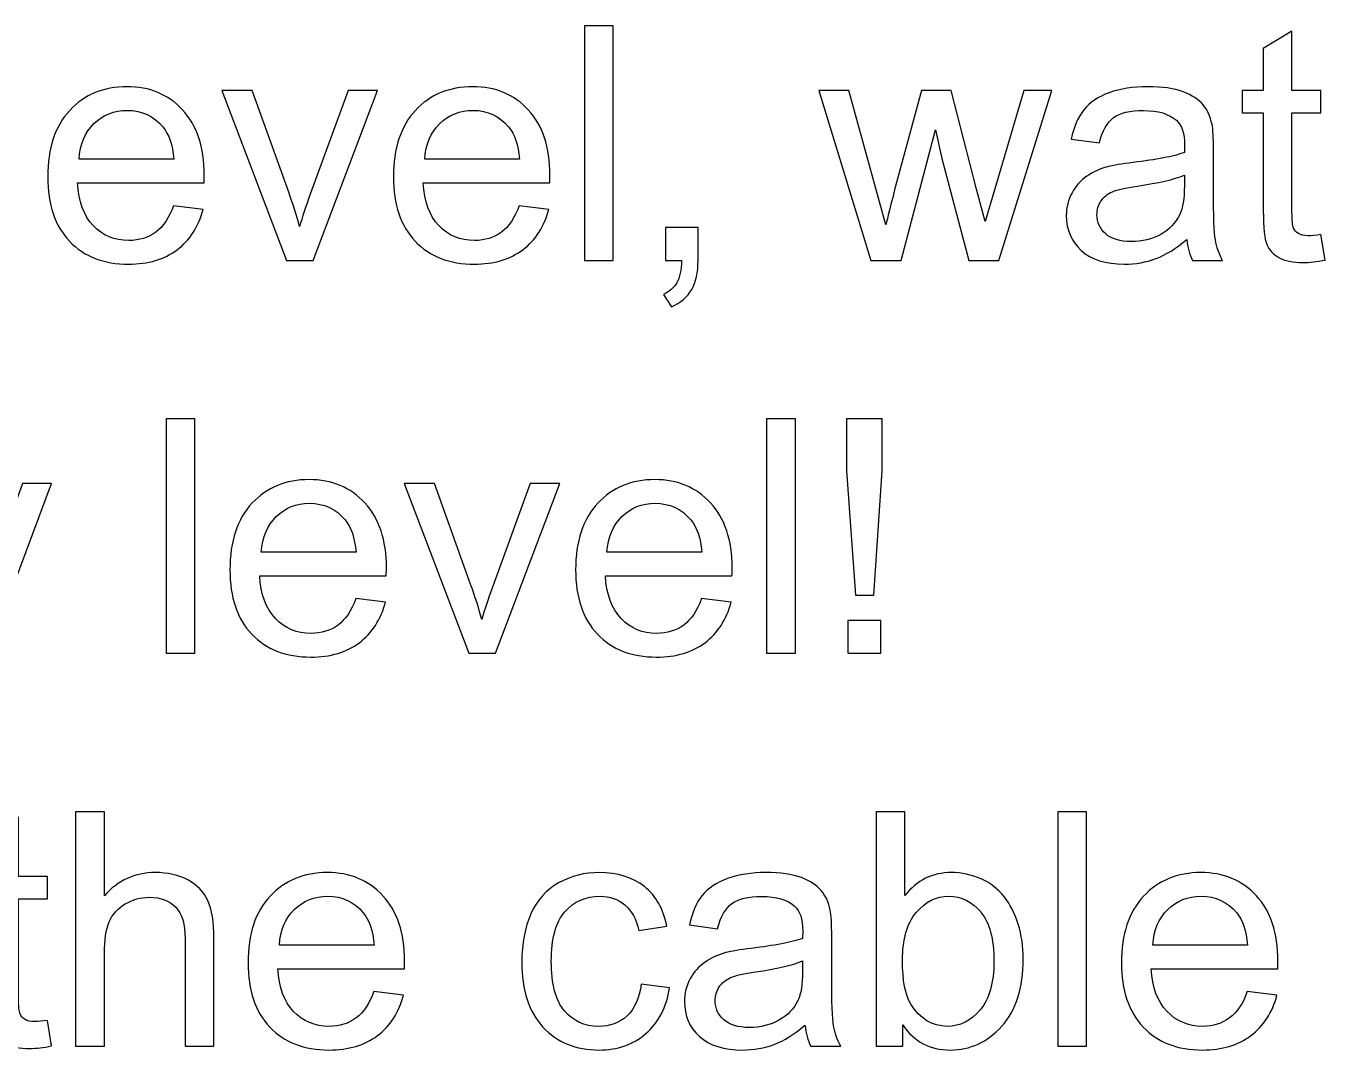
# Model space of a CAD drawing. Header units: centimetres. Extents: x -233 to -82, y 123 to 153.
# Drawn here: x -165.803 to -164.403, y 138.887 to 139.99 of the extents above; entities that cross this region are included whole.
import ezdxf

# ---------------------------------------------------------------- set-up
doc = ezdxf.new("R2010")
doc.units = ezdxf.units.CM
doc.header["$MEASUREMENT"] = 0
doc.layers.add('layer 1', color=7, linetype='Continuous')

msp = doc.modelspace()

# ---------------------------------------------------------------- linework, layer by layer
at = {"layer": 'layer 1'}
for points, knots in [([(-165.2007, 139.73797), (-165.2007, 139.73797), (-165.2007, 139.99047), (-165.2007, 139.99047), (-165.2007, 139.99047), (-165.2007, 139.99047), (-165.1697, 139.99047), (-165.1697, 139.99047), (-165.1697, 139.99047), (-165.1697, 139.99047), (-165.1697, 139.73797), (-165.1697, 139.73797), (-165.1697, 139.73797), (-165.1697, 139.73797), (-165.2007, 139.73797), (-165.2007, 139.73797)], [0, 0, 0, 0, 0.2, 0.2, 0.2, 0.2, 0.4, 0.4, 0.4, 0.4, 0.6, 0.6, 0.6, 0.6, 1, 1, 1, 1]), ([(-164.4069, 139.76567), (-164.4069, 139.76567), (-164.4025, 139.73827), (-164.4025, 139.73827), (-164.4025, 139.73827), (-164.4112, 139.73647), (-164.419, 139.73557), (-164.4259, 139.73557), (-164.4259, 139.73557), (-164.4372, 139.73557), (-164.4459, 139.73737), (-164.4521, 139.74097), (-164.4521, 139.74097), (-164.4583, 139.74447), (-164.4627, 139.74917), (-164.4652, 139.75497), (-164.4652, 139.75497), (-164.4677, 139.76077), (-164.469, 139.77297), (-164.469, 139.79157), (-164.469, 139.79157), (-164.469, 139.79157), (-164.469, 139.89677), (-164.469, 139.89677), (-164.469, 139.89677), (-164.469, 139.89677), (-164.4917, 139.89677), (-164.4917, 139.89677), (-164.4917, 139.89677), (-164.4917, 139.89677), (-164.4917, 139.92087), (-164.4917, 139.92087), (-164.4917, 139.92087), (-164.4917, 139.92087), (-164.469, 139.92087), (-164.469, 139.92087), (-164.469, 139.92087), (-164.469, 139.92087), (-164.469, 139.96617), (-164.469, 139.96617), (-164.469, 139.96617), (-164.469, 139.96617), (-164.4381, 139.98477), (-164.4381, 139.98477), (-164.4381, 139.98477), (-164.4381, 139.98477), (-164.4381, 139.92087), (-164.4381, 139.92087), (-164.4381, 139.92087), (-164.4381, 139.92087), (-164.4069, 139.92087), (-164.4069, 139.92087), (-164.4069, 139.92087), (-164.4069, 139.92087), (-164.4069, 139.89677), (-164.4069, 139.89677), (-164.4069, 139.89677), (-164.4069, 139.89677), (-164.4381, 139.89677), (-164.4381, 139.89677), (-164.4381, 139.89677), (-164.4381, 139.89677), (-164.4381, 139.78977), (-164.4381, 139.78977), (-164.4381, 139.78977), (-164.4381, 139.78097), (-164.4376, 139.77527), (-164.4365, 139.77277), (-164.4365, 139.77277), (-164.4354, 139.77027), (-164.4336, 139.76827), (-164.4311, 139.76677), (-164.4311, 139.76677), (-164.4286, 139.76527), (-164.4251, 139.76447), (-164.4206, 139.76447), (-164.4206, 139.76447), (-164.4171, 139.76447), (-164.4126, 139.76487), (-164.4069, 139.76567)], [0, 0, 0, 0, 0.047619, 0.047619, 0.047619, 0.047619, 0.0952381, 0.0952381, 0.0952381, 0.0952381, 0.1428571, 0.1428571, 0.1428571, 0.1428571, 0.1904762, 0.1904762, 0.1904762, 0.1904762, 0.2380952, 0.2380952, 0.2380952, 0.2380952, 0.2857143, 0.2857143, 0.2857143, 0.2857143, 0.3333333, 0.3333333, 0.3333333, 0.3333333, 0.3809524, 0.3809524, 0.3809524, 0.3809524, 0.4285714, 0.4285714, 0.4285714, 0.4285714, 0.4761905, 0.4761905, 0.4761905, 0.4761905, 0.5238095, 0.5238095, 0.5238095, 0.5238095, 0.5714286, 0.5714286, 0.5714286, 0.5714286, 0.6190476, 0.6190476, 0.6190476, 0.6190476, 0.6666667, 0.6666667, 0.6666667, 0.6666667, 0.7142857, 0.7142857, 0.7142857, 0.7142857, 0.7619048, 0.7619048, 0.7619048, 0.7619048, 0.8095238, 0.8095238, 0.8095238, 0.8095238, 0.8571429, 0.8571429, 0.8571429, 0.8571429, 0.9047619, 0.9047619, 0.9047619, 0.9047619, 1, 1, 1, 1]), ([(-165.6436, 139.79687), (-165.6436, 139.79687), (-165.6116, 139.79287), (-165.6116, 139.79287), (-165.6116, 139.79287), (-165.6167, 139.77417), (-165.626, 139.75967), (-165.6397, 139.74937), (-165.6397, 139.74937), (-165.6534, 139.73907), (-165.6708, 139.73387), (-165.692, 139.73387), (-165.692, 139.73387), (-165.7188, 139.73387), (-165.74, 139.74207), (-165.7557, 139.75857), (-165.7557, 139.75857), (-165.7714, 139.77507), (-165.7792, 139.79817), (-165.7792, 139.82787), (-165.7792, 139.82787), (-165.7792, 139.85867), (-165.7713, 139.88257), (-165.7554, 139.89957), (-165.7554, 139.89957), (-165.7395, 139.91657), (-165.719, 139.92507), (-165.6937, 139.92507), (-165.6937, 139.92507), (-165.6693, 139.92507), (-165.6493, 139.91677), (-165.6338, 139.90007), (-165.6338, 139.90007), (-165.6183, 139.88337), (-165.6105, 139.85997), (-165.6105, 139.82977), (-165.6105, 139.82977), (-165.6105, 139.82797), (-165.6106, 139.82517), (-165.6107, 139.82147), (-165.6107, 139.82147), (-165.6107, 139.82147), (-165.7471, 139.82147), (-165.7471, 139.82147), (-165.7471, 139.82147), (-165.746, 139.80137), (-165.7403, 139.78607), (-165.7301, 139.77537), (-165.7301, 139.77537), (-165.7199, 139.76467), (-165.7071, 139.75937), (-165.6918, 139.75937), (-165.6918, 139.75937), (-165.6805, 139.75937), (-165.6708, 139.76237), (-165.6627, 139.76837), (-165.6627, 139.76837), (-165.6547, 139.77427), (-165.6483, 139.78377), (-165.6436, 139.79687)], [0, 0, 0, 0, 0.0625, 0.0625, 0.0625, 0.0625, 0.125, 0.125, 0.125, 0.125, 0.1875, 0.1875, 0.1875, 0.1875, 0.25, 0.25, 0.25, 0.25, 0.3125, 0.3125, 0.3125, 0.3125, 0.375, 0.375, 0.375, 0.375, 0.4375, 0.4375, 0.4375, 0.4375, 0.5, 0.5, 0.5, 0.5, 0.5625, 0.5625, 0.5625, 0.5625, 0.625, 0.625, 0.625, 0.625, 0.6875, 0.6875, 0.6875, 0.6875, 0.75, 0.75, 0.75, 0.75, 0.8125, 0.8125, 0.8125, 0.8125, 0.875, 0.875, 0.875, 0.875, 1, 1, 1, 1]), ([(-165.5218, 139.73797), (-165.5218, 139.73797), (-165.5914, 139.92087), (-165.5914, 139.92087), (-165.5914, 139.92087), (-165.5914, 139.92087), (-165.5587, 139.92087), (-165.5587, 139.92087), (-165.5587, 139.92087), (-165.5587, 139.92087), (-165.5194, 139.81137), (-165.5194, 139.81137), (-165.5194, 139.81137), (-165.5151, 139.79947), (-165.5112, 139.78717), (-165.5077, 139.77447), (-165.5077, 139.77447), (-165.505, 139.78417), (-165.5011, 139.79577), (-165.4962, 139.80927), (-165.4962, 139.80927), (-165.4962, 139.80927), (-165.4555, 139.92087), (-165.4555, 139.92087), (-165.4555, 139.92087), (-165.4555, 139.92087), (-165.4236, 139.92087), (-165.4236, 139.92087), (-165.4236, 139.92087), (-165.4236, 139.92087), (-165.4929, 139.73797), (-165.4929, 139.73797), (-165.4929, 139.73797), (-165.4929, 139.73797), (-165.5218, 139.73797), (-165.5218, 139.73797)], [0, 0, 0, 0, 0.1, 0.1, 0.1, 0.1, 0.2, 0.2, 0.2, 0.2, 0.3, 0.3, 0.3, 0.3, 0.4, 0.4, 0.4, 0.4, 0.5, 0.5, 0.5, 0.5, 0.6, 0.6, 0.6, 0.6, 0.7, 0.7, 0.7, 0.7, 0.8, 0.8, 0.8, 0.8, 1, 1, 1, 1]), ([(-165.271, 139.79687), (-165.271, 139.79687), (-165.239, 139.79287), (-165.239, 139.79287), (-165.239, 139.79287), (-165.2441, 139.77417), (-165.2534, 139.75967), (-165.2671, 139.74937), (-165.2671, 139.74937), (-165.2808, 139.73907), (-165.2982, 139.73387), (-165.3194, 139.73387), (-165.3194, 139.73387), (-165.3462, 139.73387), (-165.3674, 139.74207), (-165.3831, 139.75857), (-165.3831, 139.75857), (-165.3988, 139.77507), (-165.4066, 139.79817), (-165.4066, 139.82787), (-165.4066, 139.82787), (-165.4066, 139.85867), (-165.3987, 139.88257), (-165.3828, 139.89957), (-165.3828, 139.89957), (-165.3669, 139.91657), (-165.3464, 139.92507), (-165.3211, 139.92507), (-165.3211, 139.92507), (-165.2967, 139.92507), (-165.2767, 139.91677), (-165.2612, 139.90007), (-165.2612, 139.90007), (-165.2457, 139.88337), (-165.2379, 139.85997), (-165.2379, 139.82977), (-165.2379, 139.82977), (-165.2379, 139.82797), (-165.238, 139.82517), (-165.2381, 139.82147), (-165.2381, 139.82147), (-165.2381, 139.82147), (-165.3745, 139.82147), (-165.3745, 139.82147), (-165.3745, 139.82147), (-165.3734, 139.80137), (-165.3677, 139.78607), (-165.3575, 139.77537), (-165.3575, 139.77537), (-165.3473, 139.76467), (-165.3345, 139.75937), (-165.3192, 139.75937), (-165.3192, 139.75937), (-165.3079, 139.75937), (-165.2982, 139.76237), (-165.2901, 139.76837), (-165.2901, 139.76837), (-165.2821, 139.77427), (-165.2757, 139.78377), (-165.271, 139.79687)], [0, 0, 0, 0, 0.0625, 0.0625, 0.0625, 0.0625, 0.125, 0.125, 0.125, 0.125, 0.1875, 0.1875, 0.1875, 0.1875, 0.25, 0.25, 0.25, 0.25, 0.3125, 0.3125, 0.3125, 0.3125, 0.375, 0.375, 0.375, 0.375, 0.4375, 0.4375, 0.4375, 0.4375, 0.5, 0.5, 0.5, 0.5, 0.5625, 0.5625, 0.5625, 0.5625, 0.625, 0.625, 0.625, 0.625, 0.6875, 0.6875, 0.6875, 0.6875, 0.75, 0.75, 0.75, 0.75, 0.8125, 0.8125, 0.8125, 0.8125, 0.875, 0.875, 0.875, 0.875, 1, 1, 1, 1]), ([(-164.8919, 139.73797), (-164.8919, 139.73797), (-164.9479, 139.92087), (-164.9479, 139.92087), (-164.9479, 139.92087), (-164.9479, 139.92087), (-164.9158, 139.92087), (-164.9158, 139.92087), (-164.9158, 139.92087), (-164.9158, 139.92087), (-164.8867, 139.81527), (-164.8867, 139.81527), (-164.8867, 139.81527), (-164.8867, 139.81527), (-164.8759, 139.77607), (-164.8759, 139.77607), (-164.8759, 139.77607), (-164.8754, 139.77797), (-164.8723, 139.79057), (-164.8664, 139.81377), (-164.8664, 139.81377), (-164.8664, 139.81377), (-164.8373, 139.92087), (-164.8373, 139.92087), (-164.8373, 139.92087), (-164.8373, 139.92087), (-164.8054, 139.92087), (-164.8054, 139.92087), (-164.8054, 139.92087), (-164.8054, 139.92087), (-164.778, 139.81477), (-164.778, 139.81477), (-164.778, 139.81477), (-164.778, 139.81477), (-164.7689, 139.77987), (-164.7689, 139.77987), (-164.7689, 139.77987), (-164.7689, 139.77987), (-164.7584, 139.81517), (-164.7584, 139.81517), (-164.7584, 139.81517), (-164.7584, 139.81517), (-164.727, 139.92087), (-164.727, 139.92087), (-164.727, 139.92087), (-164.727, 139.92087), (-164.6969, 139.92087), (-164.6969, 139.92087), (-164.6969, 139.92087), (-164.6969, 139.92087), (-164.7541, 139.73797), (-164.7541, 139.73797), (-164.7541, 139.73797), (-164.7541, 139.73797), (-164.7863, 139.73797), (-164.7863, 139.73797), (-164.7863, 139.73797), (-164.7863, 139.73797), (-164.8154, 139.84757), (-164.8154, 139.84757), (-164.8154, 139.84757), (-164.8154, 139.84757), (-164.8225, 139.87867), (-164.8225, 139.87867), (-164.8225, 139.87867), (-164.8225, 139.87867), (-164.8595, 139.73797), (-164.8595, 139.73797), (-164.8595, 139.73797), (-164.8595, 139.73797), (-164.8919, 139.73797), (-164.8919, 139.73797)], [0, 0, 0, 0, 0.0526316, 0.0526316, 0.0526316, 0.0526316, 0.1052632, 0.1052632, 0.1052632, 0.1052632, 0.1578947, 0.1578947, 0.1578947, 0.1578947, 0.2105263, 0.2105263, 0.2105263, 0.2105263, 0.2631579, 0.2631579, 0.2631579, 0.2631579, 0.3157895, 0.3157895, 0.3157895, 0.3157895, 0.3684211, 0.3684211, 0.3684211, 0.3684211, 0.4210526, 0.4210526, 0.4210526, 0.4210526, 0.4736842, 0.4736842, 0.4736842, 0.4736842, 0.5263158, 0.5263158, 0.5263158, 0.5263158, 0.5789474, 0.5789474, 0.5789474, 0.5789474, 0.6315789, 0.6315789, 0.6315789, 0.6315789, 0.6842105, 0.6842105, 0.6842105, 0.6842105, 0.7368421, 0.7368421, 0.7368421, 0.7368421, 0.7894737, 0.7894737, 0.7894737, 0.7894737, 0.8421053, 0.8421053, 0.8421053, 0.8421053, 0.8947368, 0.8947368, 0.8947368, 0.8947368, 1, 1, 1, 1]), ([(-164.5515, 139.76057), (-164.563, 139.75077), (-164.574, 139.74387), (-164.5846, 139.73987), (-164.5846, 139.73987), (-164.5953, 139.73587), (-164.6067, 139.73387), (-164.6188, 139.73387), (-164.6188, 139.73387), (-164.6389, 139.73387), (-164.6544, 139.73877), (-164.6652, 139.74857), (-164.6652, 139.74857), (-164.676, 139.75837), (-164.6814, 139.77087), (-164.6814, 139.78617), (-164.6814, 139.78617), (-164.6814, 139.79517), (-164.6793, 139.80337), (-164.6752, 139.81077), (-164.6752, 139.81077), (-164.6711, 139.81817), (-164.6658, 139.82407), (-164.6592, 139.82857), (-164.6592, 139.82857), (-164.6526, 139.83307), (-164.6452, 139.83647), (-164.6369, 139.83877), (-164.6369, 139.83877), (-164.6308, 139.84037), (-164.6217, 139.84187), (-164.6094, 139.84337), (-164.6094, 139.84337), (-164.5843, 139.84637), (-164.5659, 139.84997), (-164.5541, 139.85407), (-164.5541, 139.85407), (-164.554, 139.85837), (-164.5539, 139.86107), (-164.5539, 139.86217), (-164.5539, 139.86217), (-164.5539, 139.87477), (-164.5568, 139.88367), (-164.5627, 139.88887), (-164.5627, 139.88887), (-164.5706, 139.89587), (-164.5824, 139.89937), (-164.598, 139.89937), (-164.598, 139.89937), (-164.6126, 139.89937), (-164.6234, 139.89687), (-164.6303, 139.89177), (-164.6303, 139.89177), (-164.6372, 139.88667), (-164.6424, 139.87757), (-164.6457, 139.86457), (-164.6457, 139.86457), (-164.6457, 139.86457), (-164.676, 139.86867), (-164.676, 139.86867), (-164.676, 139.86867), (-164.6733, 139.88167), (-164.6687, 139.89217), (-164.6624, 139.90017), (-164.6624, 139.90017), (-164.6561, 139.90807), (-164.6469, 139.91427), (-164.635, 139.91857), (-164.635, 139.91857), (-164.6231, 139.92287), (-164.6092, 139.92507), (-164.5935, 139.92507), (-164.5935, 139.92507), (-164.5779, 139.92507), (-164.5652, 139.92327), (-164.5554, 139.91957), (-164.5554, 139.91957), (-164.5457, 139.91587), (-164.5385, 139.91117), (-164.5339, 139.90567), (-164.5339, 139.90567), (-164.5293, 139.90007), (-164.5261, 139.89307), (-164.5243, 139.88457), (-164.5243, 139.88457), (-164.5232, 139.87927), (-164.5227, 139.86977), (-164.5227, 139.85597), (-164.5227, 139.85597), (-164.5227, 139.85597), (-164.5227, 139.81467), (-164.5227, 139.81467), (-164.5227, 139.81467), (-164.5227, 139.78577), (-164.522, 139.76757), (-164.5207, 139.75997), (-164.5207, 139.75997), (-164.5194, 139.75227), (-164.5168, 139.74497), (-164.5129, 139.73797), (-164.5129, 139.73797), (-164.5129, 139.73797), (-164.5453, 139.73797), (-164.5453, 139.73797), (-164.5453, 139.73797), (-164.5485, 139.74437), (-164.5506, 139.75187), (-164.5515, 139.76057)], [0, 0, 0, 0, 0.0357143, 0.0357143, 0.0357143, 0.0357143, 0.0714286, 0.0714286, 0.0714286, 0.0714286, 0.1071429, 0.1071429, 0.1071429, 0.1071429, 0.1428571, 0.1428571, 0.1428571, 0.1428571, 0.1785714, 0.1785714, 0.1785714, 0.1785714, 0.2142857, 0.2142857, 0.2142857, 0.2142857, 0.25, 0.25, 0.25, 0.25, 0.2857143, 0.2857143, 0.2857143, 0.2857143, 0.3214286, 0.3214286, 0.3214286, 0.3214286, 0.3571429, 0.3571429, 0.3571429, 0.3571429, 0.3928571, 0.3928571, 0.3928571, 0.3928571, 0.4285714, 0.4285714, 0.4285714, 0.4285714, 0.4642857, 0.4642857, 0.4642857, 0.4642857, 0.5, 0.5, 0.5, 0.5, 0.5357143, 0.5357143, 0.5357143, 0.5357143, 0.5714286, 0.5714286, 0.5714286, 0.5714286, 0.6071429, 0.6071429, 0.6071429, 0.6071429, 0.6428571, 0.6428571, 0.6428571, 0.6428571, 0.6785714, 0.6785714, 0.6785714, 0.6785714, 0.7142857, 0.7142857, 0.7142857, 0.7142857, 0.75, 0.75, 0.75, 0.75, 0.7857143, 0.7857143, 0.7857143, 0.7857143, 0.8214286, 0.8214286, 0.8214286, 0.8214286, 0.8571429, 0.8571429, 0.8571429, 0.8571429, 0.8928571, 0.8928571, 0.8928571, 0.8928571, 0.9285714, 0.9285714, 0.9285714, 0.9285714, 1, 1, 1, 1]), ([(-165.7454, 139.84697), (-165.7454, 139.84697), (-165.6433, 139.84697), (-165.6433, 139.84697), (-165.6433, 139.84697), (-165.6446, 139.86237), (-165.6485, 139.87397), (-165.655, 139.88167), (-165.655, 139.88167), (-165.6649, 139.89357), (-165.6777, 139.89957), (-165.6934, 139.89957), (-165.6934, 139.89957), (-165.7077, 139.89957), (-165.7196, 139.89477), (-165.7293, 139.88527), (-165.7293, 139.88527), (-165.739, 139.87577), (-165.7444, 139.86297), (-165.7454, 139.84697)], [0, 0, 0, 0, 0.1666667, 0.1666667, 0.1666667, 0.1666667, 0.3333333, 0.3333333, 0.3333333, 0.3333333, 0.5, 0.5, 0.5, 0.5, 0.6666667, 0.6666667, 0.6666667, 0.6666667, 1, 1, 1, 1]), ([(-165.3728, 139.84697), (-165.3728, 139.84697), (-165.2707, 139.84697), (-165.2707, 139.84697), (-165.2707, 139.84697), (-165.272, 139.86237), (-165.2759, 139.87397), (-165.2824, 139.88167), (-165.2824, 139.88167), (-165.2923, 139.89357), (-165.3051, 139.89957), (-165.3208, 139.89957), (-165.3208, 139.89957), (-165.3351, 139.89957), (-165.347, 139.89477), (-165.3567, 139.88527), (-165.3567, 139.88527), (-165.3664, 139.87577), (-165.3718, 139.86297), (-165.3728, 139.84697)], [0, 0, 0, 0, 0.1666667, 0.1666667, 0.1666667, 0.1666667, 0.3333333, 0.3333333, 0.3333333, 0.3333333, 0.5, 0.5, 0.5, 0.5, 0.6666667, 0.6666667, 0.6666667, 0.6666667, 1, 1, 1, 1]), ([(-164.5541, 139.82977), (-164.5653, 139.82517), (-164.5822, 139.82127), (-164.6047, 139.81807), (-164.6047, 139.81807), (-164.6174, 139.81617), (-164.6264, 139.81417), (-164.6317, 139.81187), (-164.6317, 139.81187), (-164.637, 139.80957), (-164.6411, 139.80627), (-164.644, 139.80187), (-164.644, 139.80187), (-164.6469, 139.79737), (-164.6483, 139.79247), (-164.6483, 139.78707), (-164.6483, 139.78707), (-164.6483, 139.77877), (-164.6452, 139.77197), (-164.6389, 139.76647), (-164.6389, 139.76647), (-164.6326, 139.76097), (-164.6235, 139.75817), (-164.6114, 139.75817), (-164.6114, 139.75817), (-164.5995, 139.75817), (-164.5888, 139.76077), (-164.5795, 139.76597), (-164.5795, 139.76597), (-164.5702, 139.77117), (-164.5634, 139.77827), (-164.5591, 139.78737), (-164.5591, 139.78737), (-164.5558, 139.79437), (-164.5541, 139.80467), (-164.5541, 139.81837), (-164.5541, 139.81837), (-164.5541, 139.81837), (-164.5541, 139.82977), (-164.5541, 139.82977)], [0, 0, 0, 0, 0.0909091, 0.0909091, 0.0909091, 0.0909091, 0.1818182, 0.1818182, 0.1818182, 0.1818182, 0.2727273, 0.2727273, 0.2727273, 0.2727273, 0.3636364, 0.3636364, 0.3636364, 0.3636364, 0.4545455, 0.4545455, 0.4545455, 0.4545455, 0.5454545, 0.5454545, 0.5454545, 0.5454545, 0.6363636, 0.6363636, 0.6363636, 0.6363636, 0.7272727, 0.7272727, 0.7272727, 0.7272727, 0.8181818, 0.8181818, 0.8181818, 0.8181818, 1, 1, 1, 1]), ([(-165.1135, 139.73797), (-165.1135, 139.73797), (-165.1135, 139.77327), (-165.1135, 139.77327), (-165.1135, 139.77327), (-165.1135, 139.77327), (-165.0782, 139.77327), (-165.0782, 139.77327), (-165.0782, 139.77327), (-165.0782, 139.77327), (-165.0782, 139.73797), (-165.0782, 139.73797), (-165.0782, 139.73797), (-165.0782, 139.72497), (-165.0805, 139.71447), (-165.0851, 139.70647), (-165.0851, 139.70647), (-165.0897, 139.69857), (-165.097, 139.69237), (-165.107, 139.68797), (-165.107, 139.68797), (-165.107, 139.68797), (-165.1156, 139.70127), (-165.1156, 139.70127), (-165.1156, 139.70127), (-165.1091, 139.70417), (-165.1042, 139.70837), (-165.1011, 139.71387), (-165.1011, 139.71387), (-165.098, 139.71947), (-165.0963, 139.72747), (-165.096, 139.73797), (-165.096, 139.73797), (-165.096, 139.73797), (-165.1135, 139.73797), (-165.1135, 139.73797)], [0, 0, 0, 0, 0.1, 0.1, 0.1, 0.1, 0.2, 0.2, 0.2, 0.2, 0.3, 0.3, 0.3, 0.3, 0.4, 0.4, 0.4, 0.4, 0.5, 0.5, 0.5, 0.5, 0.6, 0.6, 0.6, 0.6, 0.7, 0.7, 0.7, 0.7, 0.8, 0.8, 0.8, 0.8, 1, 1, 1, 1]), ([(-165.6515, 139.31463), (-165.6515, 139.31463), (-165.6515, 139.56713), (-165.6515, 139.56713), (-165.6515, 139.56713), (-165.6515, 139.56713), (-165.6205, 139.56713), (-165.6205, 139.56713), (-165.6205, 139.56713), (-165.6205, 139.56713), (-165.6205, 139.31463), (-165.6205, 139.31463), (-165.6205, 139.31463), (-165.6205, 139.31463), (-165.6515, 139.31463), (-165.6515, 139.31463)], [0, 0, 0, 0, 0.2, 0.2, 0.2, 0.2, 0.4, 0.4, 0.4, 0.4, 0.6, 0.6, 0.6, 0.6, 1, 1, 1, 1]), ([(-165.0043, 139.31463), (-165.0043, 139.31463), (-165.0043, 139.56713), (-165.0043, 139.56713), (-165.0043, 139.56713), (-165.0043, 139.56713), (-164.9733, 139.56713), (-164.9733, 139.56713), (-164.9733, 139.56713), (-164.9733, 139.56713), (-164.9733, 139.31463), (-164.9733, 139.31463), (-164.9733, 139.31463), (-164.9733, 139.31463), (-165.0043, 139.31463), (-165.0043, 139.31463)], [0, 0, 0, 0, 0.2, 0.2, 0.2, 0.2, 0.4, 0.4, 0.4, 0.4, 0.6, 0.6, 0.6, 0.6, 1, 1, 1, 1]), ([(-164.9087, 139.37733), (-164.9087, 139.37733), (-164.9182, 139.51113), (-164.9182, 139.51113), (-164.9182, 139.51113), (-164.9182, 139.51113), (-164.9182, 139.56713), (-164.9182, 139.56713), (-164.9182, 139.56713), (-164.9182, 139.56713), (-164.8798, 139.56713), (-164.8798, 139.56713), (-164.8798, 139.56713), (-164.8798, 139.56713), (-164.8798, 139.51113), (-164.8798, 139.51113), (-164.8798, 139.51113), (-164.8798, 139.51113), (-164.8887, 139.37733), (-164.8887, 139.37733), (-164.8887, 139.37733), (-164.8887, 139.37733), (-164.9087, 139.37733), (-164.9087, 139.37733)], [0, 0, 0, 0, 0.1428571, 0.1428571, 0.1428571, 0.1428571, 0.2857143, 0.2857143, 0.2857143, 0.2857143, 0.4285714, 0.4285714, 0.4285714, 0.4285714, 0.5714286, 0.5714286, 0.5714286, 0.5714286, 0.7142857, 0.7142857, 0.7142857, 0.7142857, 1, 1, 1, 1]), ([(-165.9266, 139.24413), (-165.9266, 139.24413), (-165.9301, 139.27333), (-165.9301, 139.27333), (-165.9301, 139.27333), (-165.9233, 139.27143), (-165.9174, 139.27053), (-165.9123, 139.27053), (-165.9123, 139.27053), (-165.9054, 139.27053), (-165.8999, 139.27163), (-165.8958, 139.27393), (-165.8958, 139.27393), (-165.8917, 139.27623), (-165.8883, 139.27953), (-165.8856, 139.28363), (-165.8856, 139.28363), (-165.8837, 139.28673), (-165.8805, 139.29443), (-165.8762, 139.30673), (-165.8762, 139.30673), (-165.8756, 139.30843), (-165.8747, 139.31103), (-165.8734, 139.31433), (-165.8734, 139.31433), (-165.8734, 139.31433), (-165.9428, 139.49753), (-165.9428, 139.49753), (-165.9428, 139.49753), (-165.9428, 139.49753), (-165.9094, 139.49753), (-165.9094, 139.49753), (-165.9094, 139.49753), (-165.9094, 139.49753), (-165.8713, 139.39163), (-165.8713, 139.39163), (-165.8713, 139.39163), (-165.8664, 139.37813), (-165.862, 139.36403), (-165.8581, 139.34923), (-165.8581, 139.34923), (-165.8545, 139.36353), (-165.8502, 139.37743), (-165.8453, 139.39093), (-165.8453, 139.39093), (-165.8453, 139.39093), (-165.8062, 139.49753), (-165.8062, 139.49753), (-165.8062, 139.49753), (-165.8062, 139.49753), (-165.7752, 139.49753), (-165.7752, 139.49753), (-165.7752, 139.49753), (-165.7752, 139.49753), (-165.8448, 139.31153), (-165.8448, 139.31153), (-165.8448, 139.31153), (-165.8523, 139.29143), (-165.8581, 139.27763), (-165.8622, 139.27003), (-165.8622, 139.27003), (-165.8677, 139.25983), (-165.874, 139.25233), (-165.8811, 139.24753), (-165.8811, 139.24753), (-165.8882, 139.24283), (-165.8967, 139.24043), (-165.9066, 139.24043), (-165.9066, 139.24043), (-165.9126, 139.24043), (-165.9193, 139.24163), (-165.9266, 139.24413)], [0, 0, 0, 0, 0.0526316, 0.0526316, 0.0526316, 0.0526316, 0.1052632, 0.1052632, 0.1052632, 0.1052632, 0.1578947, 0.1578947, 0.1578947, 0.1578947, 0.2105263, 0.2105263, 0.2105263, 0.2105263, 0.2631579, 0.2631579, 0.2631579, 0.2631579, 0.3157895, 0.3157895, 0.3157895, 0.3157895, 0.3684211, 0.3684211, 0.3684211, 0.3684211, 0.4210526, 0.4210526, 0.4210526, 0.4210526, 0.4736842, 0.4736842, 0.4736842, 0.4736842, 0.5263158, 0.5263158, 0.5263158, 0.5263158, 0.5789474, 0.5789474, 0.5789474, 0.5789474, 0.6315789, 0.6315789, 0.6315789, 0.6315789, 0.6842105, 0.6842105, 0.6842105, 0.6842105, 0.7368421, 0.7368421, 0.7368421, 0.7368421, 0.7894737, 0.7894737, 0.7894737, 0.7894737, 0.8421053, 0.8421053, 0.8421053, 0.8421053, 0.8947368, 0.8947368, 0.8947368, 0.8947368, 1, 1, 1, 1]), ([(-165.4472, 139.37353), (-165.4472, 139.37353), (-165.4152, 139.36953), (-165.4152, 139.36953), (-165.4152, 139.36953), (-165.4203, 139.35083), (-165.4296, 139.33633), (-165.4433, 139.32603), (-165.4433, 139.32603), (-165.457, 139.31573), (-165.4744, 139.31053), (-165.4956, 139.31053), (-165.4956, 139.31053), (-165.5224, 139.31053), (-165.5436, 139.31873), (-165.5593, 139.33523), (-165.5593, 139.33523), (-165.575, 139.35173), (-165.5828, 139.37483), (-165.5828, 139.40453), (-165.5828, 139.40453), (-165.5828, 139.43533), (-165.5749, 139.45923), (-165.559, 139.47623), (-165.559, 139.47623), (-165.5431, 139.49323), (-165.5226, 139.50173), (-165.4973, 139.50173), (-165.4973, 139.50173), (-165.4729, 139.50173), (-165.4529, 139.49343), (-165.4374, 139.47673), (-165.4374, 139.47673), (-165.4219, 139.46003), (-165.4141, 139.43663), (-165.4141, 139.40643), (-165.4141, 139.40643), (-165.4141, 139.40463), (-165.4142, 139.40183), (-165.4143, 139.39813), (-165.4143, 139.39813), (-165.4143, 139.39813), (-165.5507, 139.39813), (-165.5507, 139.39813), (-165.5507, 139.39813), (-165.5496, 139.37803), (-165.5439, 139.36273), (-165.5337, 139.35203), (-165.5337, 139.35203), (-165.5235, 139.34133), (-165.5107, 139.33603), (-165.4954, 139.33603), (-165.4954, 139.33603), (-165.4841, 139.33603), (-165.4744, 139.33903), (-165.4663, 139.34503), (-165.4663, 139.34503), (-165.4583, 139.35093), (-165.4519, 139.36043), (-165.4472, 139.37353)], [0, 0, 0, 0, 0.0625, 0.0625, 0.0625, 0.0625, 0.125, 0.125, 0.125, 0.125, 0.1875, 0.1875, 0.1875, 0.1875, 0.25, 0.25, 0.25, 0.25, 0.3125, 0.3125, 0.3125, 0.3125, 0.375, 0.375, 0.375, 0.375, 0.4375, 0.4375, 0.4375, 0.4375, 0.5, 0.5, 0.5, 0.5, 0.5625, 0.5625, 0.5625, 0.5625, 0.625, 0.625, 0.625, 0.625, 0.6875, 0.6875, 0.6875, 0.6875, 0.75, 0.75, 0.75, 0.75, 0.8125, 0.8125, 0.8125, 0.8125, 0.875, 0.875, 0.875, 0.875, 1, 1, 1, 1]), ([(-165.3254, 139.31463), (-165.3254, 139.31463), (-165.395, 139.49753), (-165.395, 139.49753), (-165.395, 139.49753), (-165.395, 139.49753), (-165.3623, 139.49753), (-165.3623, 139.49753), (-165.3623, 139.49753), (-165.3623, 139.49753), (-165.323, 139.38803), (-165.323, 139.38803), (-165.323, 139.38803), (-165.3187, 139.37613), (-165.3148, 139.36383), (-165.3113, 139.35113), (-165.3113, 139.35113), (-165.3086, 139.36083), (-165.3047, 139.37243), (-165.2998, 139.38593), (-165.2998, 139.38593), (-165.2998, 139.38593), (-165.2591, 139.49753), (-165.2591, 139.49753), (-165.2591, 139.49753), (-165.2591, 139.49753), (-165.2272, 139.49753), (-165.2272, 139.49753), (-165.2272, 139.49753), (-165.2272, 139.49753), (-165.2965, 139.31463), (-165.2965, 139.31463), (-165.2965, 139.31463), (-165.2965, 139.31463), (-165.3254, 139.31463), (-165.3254, 139.31463)], [0, 0, 0, 0, 0.1, 0.1, 0.1, 0.1, 0.2, 0.2, 0.2, 0.2, 0.3, 0.3, 0.3, 0.3, 0.4, 0.4, 0.4, 0.4, 0.5, 0.5, 0.5, 0.5, 0.6, 0.6, 0.6, 0.6, 0.7, 0.7, 0.7, 0.7, 0.8, 0.8, 0.8, 0.8, 1, 1, 1, 1]), ([(-165.0746, 139.37353), (-165.0746, 139.37353), (-165.0426, 139.36953), (-165.0426, 139.36953), (-165.0426, 139.36953), (-165.0477, 139.35083), (-165.057, 139.33633), (-165.0707, 139.32603), (-165.0707, 139.32603), (-165.0844, 139.31573), (-165.1018, 139.31053), (-165.123, 139.31053), (-165.123, 139.31053), (-165.1498, 139.31053), (-165.171, 139.31873), (-165.1867, 139.33523), (-165.1867, 139.33523), (-165.2024, 139.35173), (-165.2102, 139.37483), (-165.2102, 139.40453), (-165.2102, 139.40453), (-165.2102, 139.43533), (-165.2023, 139.45923), (-165.1864, 139.47623), (-165.1864, 139.47623), (-165.1705, 139.49323), (-165.15, 139.50173), (-165.1247, 139.50173), (-165.1247, 139.50173), (-165.1003, 139.50173), (-165.0803, 139.49343), (-165.0648, 139.47673), (-165.0648, 139.47673), (-165.0493, 139.46003), (-165.0415, 139.43663), (-165.0415, 139.40643), (-165.0415, 139.40643), (-165.0415, 139.40463), (-165.0416, 139.40183), (-165.0417, 139.39813), (-165.0417, 139.39813), (-165.0417, 139.39813), (-165.1781, 139.39813), (-165.1781, 139.39813), (-165.1781, 139.39813), (-165.177, 139.37803), (-165.1713, 139.36273), (-165.1611, 139.35203), (-165.1611, 139.35203), (-165.1509, 139.34133), (-165.1381, 139.33603), (-165.1228, 139.33603), (-165.1228, 139.33603), (-165.1115, 139.33603), (-165.1018, 139.33903), (-165.0937, 139.34503), (-165.0937, 139.34503), (-165.0857, 139.35093), (-165.0793, 139.36043), (-165.0746, 139.37353)], [0, 0, 0, 0, 0.0625, 0.0625, 0.0625, 0.0625, 0.125, 0.125, 0.125, 0.125, 0.1875, 0.1875, 0.1875, 0.1875, 0.25, 0.25, 0.25, 0.25, 0.3125, 0.3125, 0.3125, 0.3125, 0.375, 0.375, 0.375, 0.375, 0.4375, 0.4375, 0.4375, 0.4375, 0.5, 0.5, 0.5, 0.5, 0.5625, 0.5625, 0.5625, 0.5625, 0.625, 0.625, 0.625, 0.625, 0.6875, 0.6875, 0.6875, 0.6875, 0.75, 0.75, 0.75, 0.75, 0.8125, 0.8125, 0.8125, 0.8125, 0.875, 0.875, 0.875, 0.875, 1, 1, 1, 1]), ([(-165.549, 139.42363), (-165.549, 139.42363), (-165.4469, 139.42363), (-165.4469, 139.42363), (-165.4469, 139.42363), (-165.4482, 139.43903), (-165.4521, 139.45063), (-165.4586, 139.45833), (-165.4586, 139.45833), (-165.4685, 139.47023), (-165.4813, 139.47623), (-165.497, 139.47623), (-165.497, 139.47623), (-165.5113, 139.47623), (-165.5232, 139.47143), (-165.5329, 139.46193), (-165.5329, 139.46193), (-165.5426, 139.45243), (-165.548, 139.43963), (-165.549, 139.42363)], [0, 0, 0, 0, 0.1666667, 0.1666667, 0.1666667, 0.1666667, 0.3333333, 0.3333333, 0.3333333, 0.3333333, 0.5, 0.5, 0.5, 0.5, 0.6666667, 0.6666667, 0.6666667, 0.6666667, 1, 1, 1, 1]), ([(-165.1764, 139.42363), (-165.1764, 139.42363), (-165.0743, 139.42363), (-165.0743, 139.42363), (-165.0743, 139.42363), (-165.0756, 139.43903), (-165.0795, 139.45063), (-165.086, 139.45833), (-165.086, 139.45833), (-165.0959, 139.47023), (-165.1087, 139.47623), (-165.1244, 139.47623), (-165.1244, 139.47623), (-165.1387, 139.47623), (-165.1506, 139.47143), (-165.1603, 139.46193), (-165.1603, 139.46193), (-165.17, 139.45243), (-165.1754, 139.43963), (-165.1764, 139.42363)], [0, 0, 0, 0, 0.1666667, 0.1666667, 0.1666667, 0.1666667, 0.3333333, 0.3333333, 0.3333333, 0.3333333, 0.5, 0.5, 0.5, 0.5, 0.6666667, 0.6666667, 0.6666667, 0.6666667, 1, 1, 1, 1]), ([(-164.9168, 139.31463), (-164.9168, 139.31463), (-164.9168, 139.34993), (-164.9168, 139.34993), (-164.9168, 139.34993), (-164.9168, 139.34993), (-164.8811, 139.34993), (-164.8811, 139.34993), (-164.8811, 139.34993), (-164.8811, 139.34993), (-164.8811, 139.31463), (-164.8811, 139.31463), (-164.8811, 139.31463), (-164.8811, 139.31463), (-164.9168, 139.31463), (-164.9168, 139.31463)], [0, 0, 0, 0, 0.2, 0.2, 0.2, 0.2, 0.4, 0.4, 0.4, 0.4, 0.6, 0.6, 0.6, 0.6, 1, 1, 1, 1]), ([(-165.7491, 138.8913), (-165.7491, 138.8913), (-165.7491, 139.1438), (-165.7491, 139.1438), (-165.7491, 139.1438), (-165.7491, 139.1438), (-165.7181, 139.1438), (-165.7181, 139.1438), (-165.7181, 139.1438), (-165.7181, 139.1438), (-165.7181, 139.0532), (-165.7181, 139.0532), (-165.7181, 139.0532), (-165.7036, 139.07), (-165.6854, 139.0784), (-165.6634, 139.0784), (-165.6634, 139.0784), (-165.6498, 139.0784), (-165.638, 139.0757), (-165.628, 139.0704), (-165.628, 139.0704), (-165.6181, 139.065), (-165.6109, 139.0576), (-165.6066, 139.0482), (-165.6066, 139.0482), (-165.6023, 139.0388), (-165.6001, 139.0251), (-165.6001, 139.0072), (-165.6001, 139.0072), (-165.6001, 139.0072), (-165.6001, 138.8913), (-165.6001, 138.8913), (-165.6001, 138.8913), (-165.6001, 138.8913), (-165.6312, 138.8913), (-165.6312, 138.8913), (-165.6312, 138.8913), (-165.6312, 138.8913), (-165.6312, 139.0072), (-165.6312, 139.0072), (-165.6312, 139.0072), (-165.6312, 139.0227), (-165.6345, 139.034), (-165.6412, 139.0411), (-165.6412, 139.0411), (-165.6479, 139.0482), (-165.6574, 139.0517), (-165.6697, 139.0517), (-165.6697, 139.0517), (-165.6789, 139.0517), (-165.6875, 139.0493), (-165.6956, 139.0446), (-165.6956, 139.0446), (-165.7037, 139.0398), (-165.7095, 139.0333), (-165.7129, 139.0252), (-165.7129, 139.0252), (-165.7164, 139.017), (-165.7181, 139.0057), (-165.7181, 138.9914), (-165.7181, 138.9914), (-165.7181, 138.9914), (-165.7181, 138.8913), (-165.7181, 138.8913), (-165.7181, 138.8913), (-165.7181, 138.8913), (-165.7491, 138.8913), (-165.7491, 138.8913)], [0, 0, 0, 0, 0.0555556, 0.0555556, 0.0555556, 0.0555556, 0.1111111, 0.1111111, 0.1111111, 0.1111111, 0.1666667, 0.1666667, 0.1666667, 0.1666667, 0.2222222, 0.2222222, 0.2222222, 0.2222222, 0.2777778, 0.2777778, 0.2777778, 0.2777778, 0.3333333, 0.3333333, 0.3333333, 0.3333333, 0.3888889, 0.3888889, 0.3888889, 0.3888889, 0.4444444, 0.4444444, 0.4444444, 0.4444444, 0.5, 0.5, 0.5, 0.5, 0.5555556, 0.5555556, 0.5555556, 0.5555556, 0.6111111, 0.6111111, 0.6111111, 0.6111111, 0.6666667, 0.6666667, 0.6666667, 0.6666667, 0.7222222, 0.7222222, 0.7222222, 0.7222222, 0.7777778, 0.7777778, 0.7777778, 0.7777778, 0.8333333, 0.8333333, 0.8333333, 0.8333333, 0.8888889, 0.8888889, 0.8888889, 0.8888889, 1, 1, 1, 1]), ([(-164.8576, 138.8913), (-164.8576, 138.8913), (-164.8863, 138.8913), (-164.8863, 138.8913), (-164.8863, 138.8913), (-164.8863, 138.8913), (-164.8863, 139.1438), (-164.8863, 139.1438), (-164.8863, 139.1438), (-164.8863, 139.1438), (-164.8553, 139.1438), (-164.8553, 139.1438), (-164.8553, 139.1438), (-164.8553, 139.1438), (-164.8553, 139.0537), (-164.8553, 139.0537), (-164.8553, 139.0537), (-164.8422, 139.0702), (-164.8255, 139.0784), (-164.8052, 139.0784), (-164.8052, 139.0784), (-164.7939, 139.0784), (-164.7833, 139.0761), (-164.7732, 139.0716), (-164.7732, 139.0716), (-164.7632, 139.0671), (-164.7549, 139.0607), (-164.7484, 139.0525), (-164.7484, 139.0525), (-164.7419, 139.0442), (-164.7369, 139.0343), (-164.7332, 139.0227), (-164.7332, 139.0227), (-164.7295, 139.0111), (-164.7277, 138.9987), (-164.7277, 138.9855), (-164.7277, 138.9855), (-164.7277, 138.9542), (-164.7354, 138.93), (-164.7509, 138.9129), (-164.7509, 138.9129), (-164.7664, 138.8958), (-164.785, 138.8872), (-164.8067, 138.8872), (-164.8067, 138.8872), (-164.8283, 138.8872), (-164.8453, 138.8962), (-164.8576, 138.9142), (-164.8576, 138.9142), (-164.8576, 138.9142), (-164.8576, 138.8913), (-164.8576, 138.8913)], [0, 0, 0, 0, 0.0714286, 0.0714286, 0.0714286, 0.0714286, 0.1428571, 0.1428571, 0.1428571, 0.1428571, 0.2142857, 0.2142857, 0.2142857, 0.2142857, 0.2857143, 0.2857143, 0.2857143, 0.2857143, 0.3571429, 0.3571429, 0.3571429, 0.3571429, 0.4285714, 0.4285714, 0.4285714, 0.4285714, 0.5, 0.5, 0.5, 0.5, 0.5714286, 0.5714286, 0.5714286, 0.5714286, 0.6428571, 0.6428571, 0.6428571, 0.6428571, 0.7142857, 0.7142857, 0.7142857, 0.7142857, 0.7857143, 0.7857143, 0.7857143, 0.7857143, 0.8571429, 0.8571429, 0.8571429, 0.8571429, 1, 1, 1, 1]), ([(-164.6906, 138.8913), (-164.6906, 138.8913), (-164.6906, 139.1438), (-164.6906, 139.1438), (-164.6906, 139.1438), (-164.6906, 139.1438), (-164.6596, 139.1438), (-164.6596, 139.1438), (-164.6596, 139.1438), (-164.6596, 139.1438), (-164.6596, 138.8913), (-164.6596, 138.8913), (-164.6596, 138.8913), (-164.6596, 138.8913), (-164.6906, 138.8913), (-164.6906, 138.8913)], [0, 0, 0, 0, 0.2, 0.2, 0.2, 0.2, 0.4, 0.4, 0.4, 0.4, 0.6, 0.6, 0.6, 0.6, 1, 1, 1, 1]), ([(-165.7794, 138.919), (-165.7794, 138.919), (-165.775, 138.8916), (-165.775, 138.8916), (-165.775, 138.8916), (-165.7837, 138.8898), (-165.7915, 138.8889), (-165.7984, 138.8889), (-165.7984, 138.8889), (-165.8097, 138.8889), (-165.8184, 138.8907), (-165.8246, 138.8943), (-165.8246, 138.8943), (-165.8308, 138.8978), (-165.8352, 138.9025), (-165.8377, 138.9083), (-165.8377, 138.9083), (-165.8402, 138.9141), (-165.8415, 138.9263), (-165.8415, 138.9449), (-165.8415, 138.9449), (-165.8415, 138.9449), (-165.8415, 139.0501), (-165.8415, 139.0501), (-165.8415, 139.0501), (-165.8415, 139.0501), (-165.8642, 139.0501), (-165.8642, 139.0501), (-165.8642, 139.0501), (-165.8642, 139.0501), (-165.8642, 139.0742), (-165.8642, 139.0742), (-165.8642, 139.0742), (-165.8642, 139.0742), (-165.8415, 139.0742), (-165.8415, 139.0742), (-165.8415, 139.0742), (-165.8415, 139.0742), (-165.8415, 139.1195), (-165.8415, 139.1195), (-165.8415, 139.1195), (-165.8415, 139.1195), (-165.8106, 139.1381), (-165.8106, 139.1381), (-165.8106, 139.1381), (-165.8106, 139.1381), (-165.8106, 139.0742), (-165.8106, 139.0742), (-165.8106, 139.0742), (-165.8106, 139.0742), (-165.7794, 139.0742), (-165.7794, 139.0742), (-165.7794, 139.0742), (-165.7794, 139.0742), (-165.7794, 139.0501), (-165.7794, 139.0501), (-165.7794, 139.0501), (-165.7794, 139.0501), (-165.8106, 139.0501), (-165.8106, 139.0501), (-165.8106, 139.0501), (-165.8106, 139.0501), (-165.8106, 138.9431), (-165.8106, 138.9431), (-165.8106, 138.9431), (-165.8106, 138.9343), (-165.8101, 138.9286), (-165.809, 138.9261), (-165.809, 138.9261), (-165.8079, 138.9236), (-165.8061, 138.9216), (-165.8036, 138.9201), (-165.8036, 138.9201), (-165.8011, 138.9186), (-165.7976, 138.9178), (-165.7931, 138.9178), (-165.7931, 138.9178), (-165.7896, 138.9178), (-165.7851, 138.9182), (-165.7794, 138.919)], [0, 0, 0, 0, 0.047619, 0.047619, 0.047619, 0.047619, 0.0952381, 0.0952381, 0.0952381, 0.0952381, 0.1428571, 0.1428571, 0.1428571, 0.1428571, 0.1904762, 0.1904762, 0.1904762, 0.1904762, 0.2380952, 0.2380952, 0.2380952, 0.2380952, 0.2857143, 0.2857143, 0.2857143, 0.2857143, 0.3333333, 0.3333333, 0.3333333, 0.3333333, 0.3809524, 0.3809524, 0.3809524, 0.3809524, 0.4285714, 0.4285714, 0.4285714, 0.4285714, 0.4761905, 0.4761905, 0.4761905, 0.4761905, 0.5238095, 0.5238095, 0.5238095, 0.5238095, 0.5714286, 0.5714286, 0.5714286, 0.5714286, 0.6190476, 0.6190476, 0.6190476, 0.6190476, 0.6666667, 0.6666667, 0.6666667, 0.6666667, 0.7142857, 0.7142857, 0.7142857, 0.7142857, 0.7619048, 0.7619048, 0.7619048, 0.7619048, 0.8095238, 0.8095238, 0.8095238, 0.8095238, 0.8571429, 0.8571429, 0.8571429, 0.8571429, 0.9047619, 0.9047619, 0.9047619, 0.9047619, 1, 1, 1, 1]), ([(-165.4277, 138.9502), (-165.4277, 138.9502), (-165.3957, 138.9462), (-165.3957, 138.9462), (-165.3957, 138.9462), (-165.4008, 138.9275), (-165.4101, 138.913), (-165.4238, 138.9027), (-165.4238, 138.9027), (-165.4375, 138.8924), (-165.4549, 138.8872), (-165.4761, 138.8872), (-165.4761, 138.8872), (-165.5029, 138.8872), (-165.5241, 138.8954), (-165.5398, 138.9119), (-165.5398, 138.9119), (-165.5555, 138.9284), (-165.5633, 138.9515), (-165.5633, 138.9812), (-165.5633, 138.9812), (-165.5633, 139.012), (-165.5554, 139.0359), (-165.5395, 139.0529), (-165.5395, 139.0529), (-165.5236, 139.0699), (-165.5031, 139.0784), (-165.4778, 139.0784), (-165.4778, 139.0784), (-165.4534, 139.0784), (-165.4334, 139.0701), (-165.4179, 139.0534), (-165.4179, 139.0534), (-165.4024, 139.0367), (-165.3946, 139.0133), (-165.3946, 138.9831), (-165.3946, 138.9831), (-165.3946, 138.9813), (-165.3947, 138.9785), (-165.3948, 138.9748), (-165.3948, 138.9748), (-165.3948, 138.9748), (-165.5312, 138.9748), (-165.5312, 138.9748), (-165.5312, 138.9748), (-165.5301, 138.9547), (-165.5244, 138.9394), (-165.5142, 138.9287), (-165.5142, 138.9287), (-165.504, 138.918), (-165.4912, 138.9127), (-165.4759, 138.9127), (-165.4759, 138.9127), (-165.4646, 138.9127), (-165.4549, 138.9157), (-165.4468, 138.9217), (-165.4468, 138.9217), (-165.4388, 138.9276), (-165.4324, 138.9371), (-165.4277, 138.9502)], [0, 0, 0, 0, 0.0625, 0.0625, 0.0625, 0.0625, 0.125, 0.125, 0.125, 0.125, 0.1875, 0.1875, 0.1875, 0.1875, 0.25, 0.25, 0.25, 0.25, 0.3125, 0.3125, 0.3125, 0.3125, 0.375, 0.375, 0.375, 0.375, 0.4375, 0.4375, 0.4375, 0.4375, 0.5, 0.5, 0.5, 0.5, 0.5625, 0.5625, 0.5625, 0.5625, 0.625, 0.625, 0.625, 0.625, 0.6875, 0.6875, 0.6875, 0.6875, 0.75, 0.75, 0.75, 0.75, 0.8125, 0.8125, 0.8125, 0.8125, 0.875, 0.875, 0.875, 0.875, 1, 1, 1, 1]), ([(-165.1394, 138.9583), (-165.1394, 138.9583), (-165.1089, 138.9543), (-165.1089, 138.9543), (-165.1089, 138.9543), (-165.1122, 138.9333), (-165.1207, 138.9169), (-165.1344, 138.905), (-165.1344, 138.905), (-165.1481, 138.8931), (-165.165, 138.8872), (-165.185, 138.8872), (-165.185, 138.8872), (-165.2101, 138.8872), (-165.2302, 138.8954), (-165.2454, 138.9118), (-165.2454, 138.9118), (-165.2606, 138.9281), (-165.2682, 138.9516), (-165.2682, 138.9821), (-165.2682, 138.9821), (-165.2682, 139.0018), (-165.2649, 139.0191), (-165.2584, 139.0339), (-165.2584, 139.0339), (-165.2519, 139.0487), (-165.2419, 139.0598), (-165.2285, 139.0673), (-165.2285, 139.0673), (-165.2151, 139.0747), (-165.2005, 139.0784), (-165.1848, 139.0784), (-165.1848, 139.0784), (-165.1649, 139.0784), (-165.1487, 139.0734), (-165.1361, 139.0633), (-165.1361, 139.0633), (-165.1235, 139.0532), (-165.1154, 139.039), (-165.1118, 139.0205), (-165.1118, 139.0205), (-165.1118, 139.0205), (-165.142, 139.0158), (-165.142, 139.0158), (-165.142, 139.0158), (-165.1449, 139.0281), (-165.1499, 139.0374), (-165.1572, 139.0436), (-165.1572, 139.0436), (-165.1645, 139.0498), (-165.1733, 139.0529), (-165.1836, 139.0529), (-165.1836, 139.0529), (-165.1993, 139.0529), (-165.212, 139.0473), (-165.2217, 139.0361), (-165.2217, 139.0361), (-165.2315, 139.0249), (-165.2364, 139.0072), (-165.2364, 138.9829), (-165.2364, 138.9829), (-165.2364, 138.9584), (-165.2317, 138.9405), (-165.2222, 138.9294), (-165.2222, 138.9294), (-165.2128, 138.9183), (-165.2005, 138.9127), (-165.1854, 138.9127), (-165.1854, 138.9127), (-165.1732, 138.9127), (-165.163, 138.9164), (-165.1548, 138.9239), (-165.1548, 138.9239), (-165.1467, 138.9314), (-165.1415, 138.9428), (-165.1394, 138.9583)], [0, 0, 0, 0, 0.05, 0.05, 0.05, 0.05, 0.1, 0.1, 0.1, 0.1, 0.15, 0.15, 0.15, 0.15, 0.2, 0.2, 0.2, 0.2, 0.25, 0.25, 0.25, 0.25, 0.3, 0.3, 0.3, 0.3, 0.35, 0.35, 0.35, 0.35, 0.4, 0.4, 0.4, 0.4, 0.45, 0.45, 0.45, 0.45, 0.5, 0.5, 0.5, 0.5, 0.55, 0.55, 0.55, 0.55, 0.6, 0.6, 0.6, 0.6, 0.65, 0.65, 0.65, 0.65, 0.7, 0.7, 0.7, 0.7, 0.75, 0.75, 0.75, 0.75, 0.8, 0.8, 0.8, 0.8, 0.85, 0.85, 0.85, 0.85, 0.9, 0.9, 0.9, 0.9, 1, 1, 1, 1]), ([(-164.963, 138.9139), (-164.9745, 138.9041), (-164.9855, 138.8972), (-164.9961, 138.8932), (-164.9961, 138.8932), (-165.0068, 138.8892), (-165.0182, 138.8872), (-165.0303, 138.8872), (-165.0303, 138.8872), (-165.0504, 138.8872), (-165.0659, 138.8921), (-165.0767, 138.9019), (-165.0767, 138.9019), (-165.0875, 138.9117), (-165.0929, 138.9242), (-165.0929, 138.9395), (-165.0929, 138.9395), (-165.0929, 138.9485), (-165.0908, 138.9567), (-165.0867, 138.9641), (-165.0867, 138.9641), (-165.0826, 138.9715), (-165.0773, 138.9774), (-165.0707, 138.9819), (-165.0707, 138.9819), (-165.0641, 138.9864), (-165.0567, 138.9898), (-165.0484, 138.9921), (-165.0484, 138.9921), (-165.0423, 138.9937), (-165.0332, 138.9952), (-165.0209, 138.9967), (-165.0209, 138.9967), (-164.9958, 138.9997), (-164.9774, 139.0033), (-164.9656, 139.0074), (-164.9656, 139.0074), (-164.9655, 139.0117), (-164.9654, 139.0144), (-164.9654, 139.0155), (-164.9654, 139.0155), (-164.9654, 139.0281), (-164.9683, 139.037), (-164.9742, 139.0422), (-164.9742, 139.0422), (-164.9821, 139.0492), (-164.9939, 139.0527), (-165.0095, 139.0527), (-165.0095, 139.0527), (-165.0241, 139.0527), (-165.0349, 139.0502), (-165.0418, 139.0451), (-165.0418, 139.0451), (-165.0487, 139.04), (-165.0539, 139.0309), (-165.0572, 139.0179), (-165.0572, 139.0179), (-165.0572, 139.0179), (-165.0875, 139.022), (-165.0875, 139.022), (-165.0875, 139.022), (-165.0848, 139.035), (-165.0802, 139.0455), (-165.0739, 139.0535), (-165.0739, 139.0535), (-165.0676, 139.0614), (-165.0584, 139.0676), (-165.0465, 139.0719), (-165.0465, 139.0719), (-165.0346, 139.0762), (-165.0207, 139.0784), (-165.005, 139.0784), (-165.005, 139.0784), (-164.9894, 139.0784), (-164.9767, 139.0766), (-164.9669, 139.0729), (-164.9669, 139.0729), (-164.9572, 139.0692), (-164.95, 139.0645), (-164.9454, 139.059), (-164.9454, 139.059), (-164.9408, 139.0534), (-164.9376, 139.0464), (-164.9358, 139.0379), (-164.9358, 139.0379), (-164.9347, 139.0326), (-164.9342, 139.0231), (-164.9342, 139.0093), (-164.9342, 139.0093), (-164.9342, 139.0093), (-164.9342, 138.968), (-164.9342, 138.968), (-164.9342, 138.968), (-164.9342, 138.9391), (-164.9335, 138.9209), (-164.9322, 138.9133), (-164.9322, 138.9133), (-164.9309, 138.9056), (-164.9283, 138.8983), (-164.9244, 138.8913), (-164.9244, 138.8913), (-164.9244, 138.8913), (-164.9568, 138.8913), (-164.9568, 138.8913), (-164.9568, 138.8913), (-164.96, 138.8977), (-164.9621, 138.9052), (-164.963, 138.9139)], [0, 0, 0, 0, 0.0357143, 0.0357143, 0.0357143, 0.0357143, 0.0714286, 0.0714286, 0.0714286, 0.0714286, 0.1071429, 0.1071429, 0.1071429, 0.1071429, 0.1428571, 0.1428571, 0.1428571, 0.1428571, 0.1785714, 0.1785714, 0.1785714, 0.1785714, 0.2142857, 0.2142857, 0.2142857, 0.2142857, 0.25, 0.25, 0.25, 0.25, 0.2857143, 0.2857143, 0.2857143, 0.2857143, 0.3214286, 0.3214286, 0.3214286, 0.3214286, 0.3571429, 0.3571429, 0.3571429, 0.3571429, 0.3928571, 0.3928571, 0.3928571, 0.3928571, 0.4285714, 0.4285714, 0.4285714, 0.4285714, 0.4642857, 0.4642857, 0.4642857, 0.4642857, 0.5, 0.5, 0.5, 0.5, 0.5357143, 0.5357143, 0.5357143, 0.5357143, 0.5714286, 0.5714286, 0.5714286, 0.5714286, 0.6071429, 0.6071429, 0.6071429, 0.6071429, 0.6428571, 0.6428571, 0.6428571, 0.6428571, 0.6785714, 0.6785714, 0.6785714, 0.6785714, 0.7142857, 0.7142857, 0.7142857, 0.7142857, 0.75, 0.75, 0.75, 0.75, 0.7857143, 0.7857143, 0.7857143, 0.7857143, 0.8214286, 0.8214286, 0.8214286, 0.8214286, 0.8571429, 0.8571429, 0.8571429, 0.8571429, 0.8928571, 0.8928571, 0.8928571, 0.8928571, 0.9285714, 0.9285714, 0.9285714, 0.9285714, 1, 1, 1, 1]), ([(-164.4863, 138.9502), (-164.4863, 138.9502), (-164.4543, 138.9462), (-164.4543, 138.9462), (-164.4543, 138.9462), (-164.4594, 138.9275), (-164.4687, 138.913), (-164.4824, 138.9027), (-164.4824, 138.9027), (-164.4961, 138.8924), (-164.5135, 138.8872), (-164.5347, 138.8872), (-164.5347, 138.8872), (-164.5615, 138.8872), (-164.5827, 138.8954), (-164.5984, 138.9119), (-164.5984, 138.9119), (-164.6141, 138.9284), (-164.6219, 138.9515), (-164.6219, 138.9812), (-164.6219, 138.9812), (-164.6219, 139.012), (-164.614, 139.0359), (-164.5981, 139.0529), (-164.5981, 139.0529), (-164.5822, 139.0699), (-164.5617, 139.0784), (-164.5364, 139.0784), (-164.5364, 139.0784), (-164.512, 139.0784), (-164.492, 139.0701), (-164.4765, 139.0534), (-164.4765, 139.0534), (-164.461, 139.0367), (-164.4532, 139.0133), (-164.4532, 138.9831), (-164.4532, 138.9831), (-164.4532, 138.9813), (-164.4533, 138.9785), (-164.4534, 138.9748), (-164.4534, 138.9748), (-164.4534, 138.9748), (-164.5898, 138.9748), (-164.5898, 138.9748), (-164.5898, 138.9748), (-164.5887, 138.9547), (-164.583, 138.9394), (-164.5728, 138.9287), (-164.5728, 138.9287), (-164.5626, 138.918), (-164.5498, 138.9127), (-164.5345, 138.9127), (-164.5345, 138.9127), (-164.5232, 138.9127), (-164.5135, 138.9157), (-164.5054, 138.9217), (-164.5054, 138.9217), (-164.4974, 138.9276), (-164.491, 138.9371), (-164.4863, 138.9502)], [0, 0, 0, 0, 0.0625, 0.0625, 0.0625, 0.0625, 0.125, 0.125, 0.125, 0.125, 0.1875, 0.1875, 0.1875, 0.1875, 0.25, 0.25, 0.25, 0.25, 0.3125, 0.3125, 0.3125, 0.3125, 0.375, 0.375, 0.375, 0.375, 0.4375, 0.4375, 0.4375, 0.4375, 0.5, 0.5, 0.5, 0.5, 0.5625, 0.5625, 0.5625, 0.5625, 0.625, 0.625, 0.625, 0.625, 0.6875, 0.6875, 0.6875, 0.6875, 0.75, 0.75, 0.75, 0.75, 0.8125, 0.8125, 0.8125, 0.8125, 0.875, 0.875, 0.875, 0.875, 1, 1, 1, 1]), ([(-165.5295, 139.0003), (-165.5295, 139.0003), (-165.4274, 139.0003), (-165.4274, 139.0003), (-165.4274, 139.0003), (-165.4287, 139.0157), (-165.4326, 139.0273), (-165.4391, 139.035), (-165.4391, 139.035), (-165.449, 139.0469), (-165.4618, 139.0529), (-165.4775, 139.0529), (-165.4775, 139.0529), (-165.4918, 139.0529), (-165.5037, 139.0481), (-165.5134, 139.0386), (-165.5134, 139.0386), (-165.5231, 139.0291), (-165.5285, 139.0163), (-165.5295, 139.0003)], [0, 0, 0, 0, 0.1666667, 0.1666667, 0.1666667, 0.1666667, 0.3333333, 0.3333333, 0.3333333, 0.3333333, 0.5, 0.5, 0.5, 0.5, 0.6666667, 0.6666667, 0.6666667, 0.6666667, 1, 1, 1, 1]), ([(-164.8579, 138.9841), (-164.8579, 138.9622), (-164.8549, 138.9463), (-164.8489, 138.9366), (-164.8489, 138.9366), (-164.8392, 138.9207), (-164.826, 138.9127), (-164.8093, 138.9127), (-164.8093, 138.9127), (-164.7958, 138.9127), (-164.7841, 138.9186), (-164.7742, 138.9304), (-164.7742, 138.9304), (-164.7643, 138.9421), (-164.7594, 138.9596), (-164.7594, 138.9829), (-164.7594, 138.9829), (-164.7594, 139.0068), (-164.7641, 139.0245), (-164.7736, 139.0359), (-164.7736, 139.0359), (-164.7831, 139.0472), (-164.7945, 139.0529), (-164.8079, 139.0529), (-164.8079, 139.0529), (-164.8215, 139.0529), (-164.8332, 139.047), (-164.8431, 139.0353), (-164.8431, 139.0353), (-164.853, 139.0235), (-164.8579, 139.0064), (-164.8579, 138.9841)], [0, 0, 0, 0, 0.1111111, 0.1111111, 0.1111111, 0.1111111, 0.2222222, 0.2222222, 0.2222222, 0.2222222, 0.3333333, 0.3333333, 0.3333333, 0.3333333, 0.4444444, 0.4444444, 0.4444444, 0.4444444, 0.5555556, 0.5555556, 0.5555556, 0.5555556, 0.6666667, 0.6666667, 0.6666667, 0.6666667, 0.7777778, 0.7777778, 0.7777778, 0.7777778, 1, 1, 1, 1]), ([(-164.5881, 139.0003), (-164.5881, 139.0003), (-164.486, 139.0003), (-164.486, 139.0003), (-164.486, 139.0003), (-164.4873, 139.0157), (-164.4912, 139.0273), (-164.4977, 139.035), (-164.4977, 139.035), (-164.5076, 139.0469), (-164.5204, 139.0529), (-164.5361, 139.0529), (-164.5361, 139.0529), (-164.5504, 139.0529), (-164.5623, 139.0481), (-164.572, 139.0386), (-164.572, 139.0386), (-164.5817, 139.0291), (-164.5871, 139.0163), (-164.5881, 139.0003)], [0, 0, 0, 0, 0.1666667, 0.1666667, 0.1666667, 0.1666667, 0.3333333, 0.3333333, 0.3333333, 0.3333333, 0.5, 0.5, 0.5, 0.5, 0.6666667, 0.6666667, 0.6666667, 0.6666667, 1, 1, 1, 1]), ([(-164.9656, 138.9831), (-164.9768, 138.9785), (-164.9937, 138.9746), (-165.0162, 138.9714), (-165.0162, 138.9714), (-165.0289, 138.9695), (-165.0379, 138.9675), (-165.0432, 138.9652), (-165.0432, 138.9652), (-165.0485, 138.9629), (-165.0526, 138.9596), (-165.0555, 138.9552), (-165.0555, 138.9552), (-165.0584, 138.9507), (-165.0598, 138.9458), (-165.0598, 138.9404), (-165.0598, 138.9404), (-165.0598, 138.9321), (-165.0567, 138.9253), (-165.0504, 138.9198), (-165.0504, 138.9198), (-165.0441, 138.9143), (-165.035, 138.9115), (-165.0229, 138.9115), (-165.0229, 138.9115), (-165.011, 138.9115), (-165.0003, 138.9141), (-164.991, 138.9193), (-164.991, 138.9193), (-164.9817, 138.9245), (-164.9749, 138.9316), (-164.9706, 138.9407), (-164.9706, 138.9407), (-164.9673, 138.9477), (-164.9656, 138.958), (-164.9656, 138.9717), (-164.9656, 138.9717), (-164.9656, 138.9717), (-164.9656, 138.9831), (-164.9656, 138.9831)], [0, 0, 0, 0, 0.0909091, 0.0909091, 0.0909091, 0.0909091, 0.1818182, 0.1818182, 0.1818182, 0.1818182, 0.2727273, 0.2727273, 0.2727273, 0.2727273, 0.3636364, 0.3636364, 0.3636364, 0.3636364, 0.4545455, 0.4545455, 0.4545455, 0.4545455, 0.5454545, 0.5454545, 0.5454545, 0.5454545, 0.6363636, 0.6363636, 0.6363636, 0.6363636, 0.7272727, 0.7272727, 0.7272727, 0.7272727, 0.8181818, 0.8181818, 0.8181818, 0.8181818, 1, 1, 1, 1])]:
    msp.add_open_spline(points, degree=3, knots=knots, dxfattribs=at)

doc.saveas('drawing.dxf')
